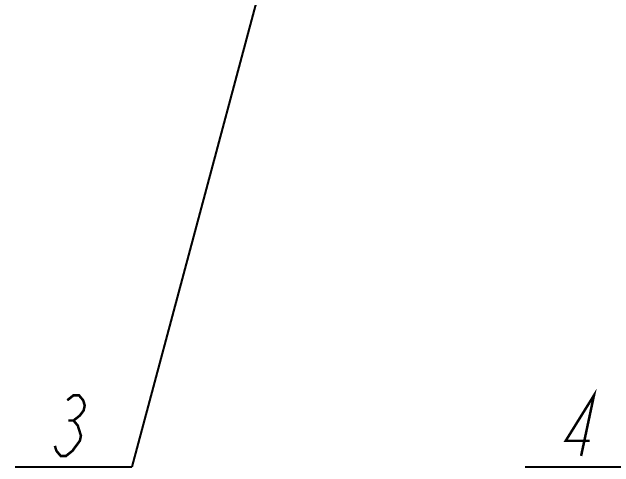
# Model space of a CAD drawing. Header units: millimetres. Extents: x 0 to 1189, y 0 to 841.
# Drawn here: x 144.4 to 203.9, y 641.2 to 686.2 of the extents above; entities that cross this region are included whole.
import ezdxf

# ---------------------------------------------------------------- set-up
doc = ezdxf.new("R2010")
doc.units = ezdxf.units.MM
doc.header["$LTSCALE"] = 65.395
doc.layers.get('0').update_dxf_attribs({"linetype": 'CONTINUOUS'})
doc.layers.add('ALL_DIMENSIONS', color=7, linetype='CONTINUOUS')
doc.styles.get("Standard").update_dxf_attribs({"font": 'txt', "width": 0.7})
doc.dimstyles.new('DIMSTYLE_2', dxfattribs={"dimtxt": 3.5, "dimasz": 3, "dimexe": 0.18, "dimexo": 0.0625, "dimgap": 0.09, "dimtad": 1, "dimlfac": 25, "dimdsep": 46, "dimtxsty": 'STANDARD', "dimblk": '_FILLED', "dimblk1": '_FILLED', "dimblk2": '_FILLED', "dimcen": 0.09, "dimadec": 0, "dimazin": 0, "dimtp": 2, "dimtm": 2, "dimtfac": 1, "dimtofl": 0, "dimtmove": 0, "dimatfit": 3, "dimldrblk": '_FILLED', "dimfxl": 1, "dimtolj": 1, "dimarcsym": 0})
doc.dimstyles.get("Standard").update_dxf_attribs({"dimtxt": 3.5, "dimasz": 3, "dimexe": 0.18, "dimexo": 0.0625, "dimgap": 0.09, "dimtad": 1, "dimdec": 5, "dimdsep": 46, "dimtxsty": 'STANDARD', "dimblk": '_FILLED', "dimblk1": '_FILLED', "dimblk2": '_FILLED', "dimcen": 0.09, "dimadec": 0, "dimazin": 0, "dimtol": 1, "dimtp": 1e-05, "dimtm": 1e-05, "dimtfac": 1, "dimtdec": 5, "dimtofl": 0, "dimtmove": 0, "dimatfit": 3, "dimldrblk": '_FILLED', "dimfxl": 1, "dimtolj": 1, "dimarcsym": 0})

# ---------------------------------------------------------------- blocks, each defined once
blk = doc.blocks.new('_FILLED')
at = {"color": 0, "linetype": 'BYBLOCK'}
blk.add_solid([(0, 0), (-1, 0.167), (-1, -0.167)], dxfattribs=at)
blk = doc.blocks.new('*D3')
at = {"layer": 'ALL_DIMENSIONS', "color": 2, "linetype": 'CONTINUOUS'}
for p, q in [((132.402, 666.841), (132.402, 725.427)), ((292.402, 694.115), (292.402, 725.427)), ((132.402, 723.427), (212.402, 723.427)), ((292.402, 723.427), (212.402, 723.427))]:
    blk.add_line(p, q, dxfattribs=at)
at = {"layer": 'ALL_DIMENSIONS', "color": 2, "linetype": 'CONTINUOUS', "xscale": 3, "yscale": 3, "zscale": 3, "rotation": 180}
blk.add_blockref('_FILLED', (132.402, 723.427), dxfattribs=at)
at = {"layer": 'ALL_DIMENSIONS', "color": 2, "linetype": 'CONTINUOUS', "xscale": 3, "yscale": 3, "zscale": 3}
blk.add_blockref('_FILLED', (292.402, 723.427), dxfattribs=at)
blk = doc.blocks.new('*D4')
at = {"layer": 'ALL_DIMENSIONS', "color": 2, "linetype": 'CONTINUOUS'}
for p, q in [((132.402, 666.841), (132.402, 730.427)), ((452.402, 694.115), (452.402, 730.427)), ((132.402, 728.427), (292.402, 728.427)), ((452.402, 728.427), (292.402, 728.427))]:
    blk.add_line(p, q, dxfattribs=at)
at = {"layer": 'ALL_DIMENSIONS', "color": 2, "linetype": 'CONTINUOUS', "xscale": 3, "yscale": 3, "zscale": 3, "rotation": 180}
blk.add_blockref('_FILLED', (132.402, 728.427), dxfattribs=at)
at = {"layer": 'ALL_DIMENSIONS', "color": 2, "linetype": 'CONTINUOUS', "xscale": 3, "yscale": 3, "zscale": 3}
blk.add_blockref('_FILLED', (452.402, 728.427), dxfattribs=at)
blk = doc.blocks.new('BOM BALLOON 59_BL3', base_point=(150.52, 644.732))
at = {"color": 2, "linetype": 'CONTINUOUS'}
blk.add_line((144.758, 641.187), (156.282, 641.187), dxfattribs=at)
at = {"color": 2, "linetype": 'CONTINUOUS', "const_width": 0.25}
for points in [[(149.888, 647.777), (150.519, 648.277), (151.044, 648.277), (151.463, 647.777), (151.619, 647.277), (151.513, 646.777), (151.144, 646.277), (150.513, 645.777), (150.932, 645.277), (151.088, 644.777), (151.244, 644.277), (151.138, 643.777), (150.769, 643.277), (150.4, 642.777), (149.769, 642.277), (149.244, 642.277), (148.825, 642.777), (148.669, 643.277)], [(149.988, 645.777), (150.513, 645.777)]]:
    blk.add_lwpolyline(points, dxfattribs=at)
blk = doc.blocks.new('BOM BALLOON 60_BL4', base_point=(200.868, 644.732))
at = {"color": 2, "linetype": 'CONTINUOUS'}
blk.add_line((195.106, 641.187), (206.63, 641.187), dxfattribs=at)
at = {"color": 2, "linetype": 'CONTINUOUS', "const_width": 0.25}
blk.add_lwpolyline([(200.643, 642.277), (201.918, 648.277), (199.124, 643.777), (201.487, 643.777)], dxfattribs=at)

msp = doc.modelspace()

# ---------------------------------------------------------------- block references
at = {"color": 2, "linetype": 'CONTINUOUS'}
for name, p in [('BOM BALLOON 60_BL4', (200.86838296, 644.73197047)), ('BOM BALLOON 59_BL3', (150.51953709, 644.73197047))]:
    msp.add_blockref(name, p, dxfattribs=at)

# ---------------------------------------------------------------- dimensions: what is measured, and where the dimension line sits
at = {"layer": 'ALL_DIMENSIONS', "color": 2, "linetype": 'CONTINUOUS'}
for base, p2, picture, middle in [((452.40175857, 728.42712965), (452.40175857, 694.11512965), '*D4', (287.50175857, 729.30212965)), ((292.40175857, 723.42712965), (292.40175857, 694.11512965), '*D3', (207.50175857, 724.30212965))]:
    dim = msp.add_linear_dim(base=base, p1=(132.40175857, 666.84053102), p2=p2, dimstyle='DIMSTYLE_2', dxfattribs=at)
    dim.commit()
    dim.dimension.update_dxf_attribs({"geometry": picture, "text_midpoint": middle, "dimtype": 160})

# ---------------------------------------------------------------- leaders
at = {"color": 2, "linetype": 'CONTINUOUS'}
msp.add_leader([(171.04541229, 696.5149657), (156.28155681, 641.18712965)], dimstyle='STANDARD', override={"dimtad": 0, "dimldrblk": 'DOT'}, dxfattribs=at)

doc.saveas('drawing.dxf')
